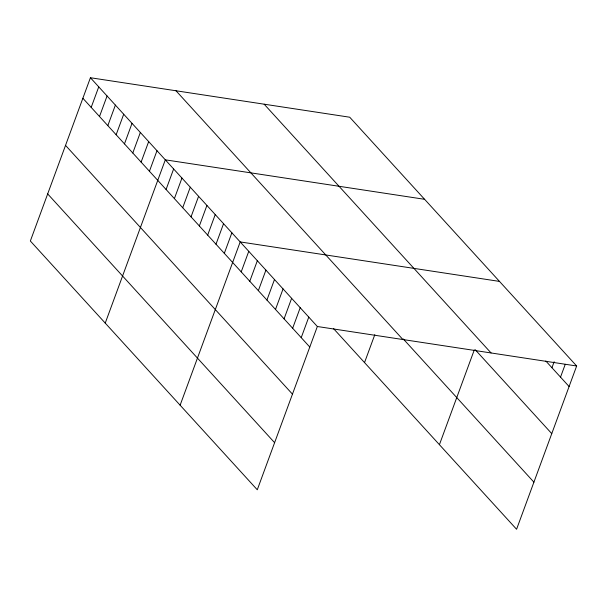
<?xml version="1.0" encoding="UTF-8"?>
<svg xmlns="http://www.w3.org/2000/svg" width="607" height="607" viewBox="0 0 607 607"><rect width="100%" height="100%" fill="white"/><g stroke="black" fill="none" stroke-linecap="round" stroke-linejoin="round"><path stroke-width="0.91" d="M90.42 77.734L30.35 241.009L257.277 489.781L317.347 326.505L90.42 77.734L349.723 117.219L576.65 365.991L516.58 529.266L333.63 328.706M91.187 107.393L98.744 86.862M99.51 116.514L107.067 95.982M107.826 125.641L115.383 105.102M116.149 134.762L123.707 114.222M124.473 143.882L132.03 123.342M132.789 153.002L140.346 132.463M141.112 162.122L148.669 141.59M149.436 171.25L156.985 150.711M105.239 323.106L165.309 159.831L424.612 199.308M166.075 189.49L173.632 168.951M174.391 198.61L181.948 178.071M182.715 207.731L190.272 187.199M191.038 216.858L198.595 196.319M199.354 225.979L206.911 205.439M207.677 235.099L215.235 214.559M215.993 244.219L223.551 223.68M224.317 253.339L231.874 232.807M180.12 405.203L240.197 241.927L499.493 281.405M241.214 271.86L248.764 251.321M249.78 281.261L257.338 260.722M258.354 290.654L265.912 270.123M266.928 300.055L274.485 279.516M275.502 309.456L283.059 288.917M284.076 318.85L291.633 298.31M292.65 328.25L300.207 307.711M301.224 337.644L308.773 317.112M364.534 362.584L374.807 334.677M439.422 444.681L474.295 349.898M551.945 367.728L554.153 361.742M560.519 377.129L565.246 364.291M317.347 326.505L576.65 365.991M545.822 361.013L569.093 386.522M264.159 104.192L491.078 352.963M475.22 349.715L551.763 433.626M403.26 338.941L533.91 482.163M175.992 90.762L402.919 339.533M82.871 98.273L309.79 347.045M65.533 145.376L292.46 394.148M47.68 193.906L274.607 442.678"/></g></svg>
